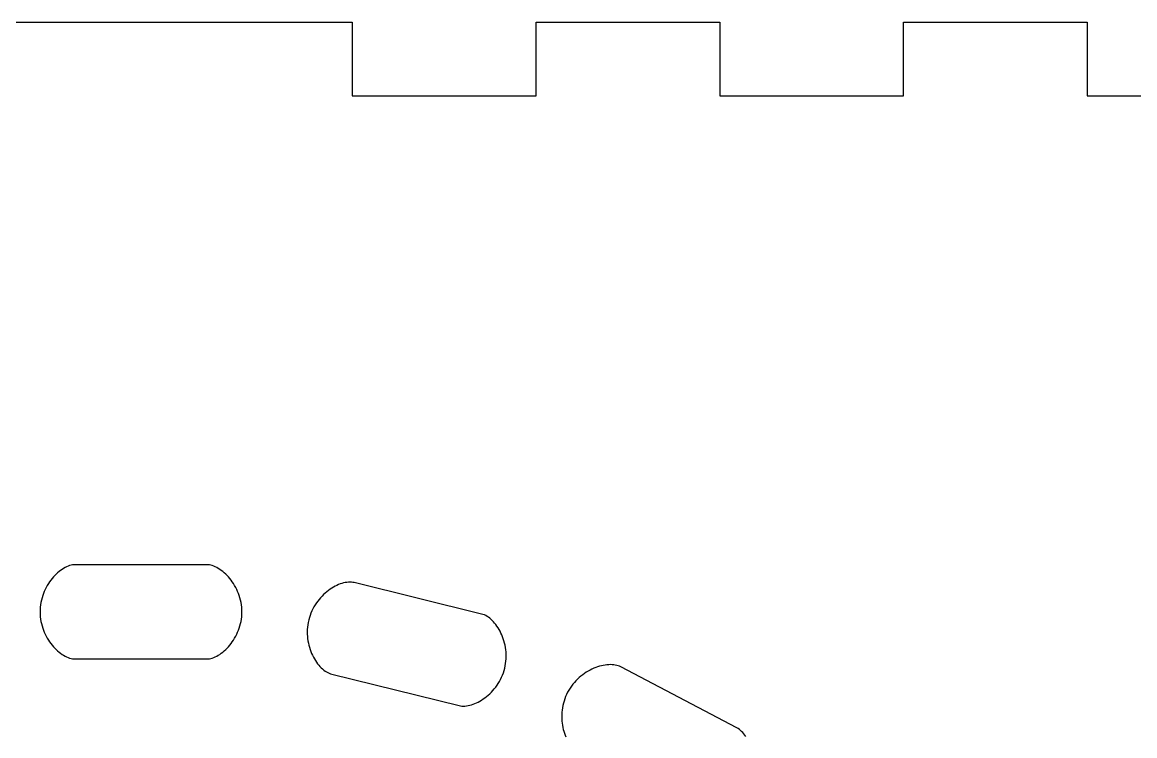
# Model space of a CAD drawing. Extents: x 5 to 376, y 5 to 380.
# Drawn here: x 90.2 to 150.8, y 341.6 to 380.4 of the extents above; entities that cross this region are included whole.
import ezdxf

# ---------------------------------------------------------------- set-up
doc = ezdxf.new("R2010")
doc.units = 0
doc.header["$MEASUREMENT"] = 0
doc.layers.add('Gas', color=7, linetype='Continuous')

msp = doc.modelspace()

# ---------------------------------------------------------------- linework, layer by layer
at = {"layer": 'Gas', "color": 0}
for p, q in [((85.177632, 380.354834), (108.177586, 380.354834)), ((108.177586, 380.354834), (108.177586, 376.354842)), ((118.177566, 376.354842), (118.177566, 380.354834)), ((118.177566, 380.354834), (128.177546, 380.354834)), ((128.177546, 380.354834), (128.177546, 376.354842)), ((138.177526, 376.354842), (138.177526, 380.354834)), ((138.177526, 380.354834), (148.177506, 380.354834)), ((148.177506, 380.354834), (148.177506, 376.354842)), ((108.177586, 376.354842), (118.177566, 376.354842)), ((128.177546, 376.354842), (138.177526, 376.354842)), ((148.177506, 376.354842), (158.177486, 376.354842)), ((92.385423, 350.601819), (92.304232, 350.545148)), ((92.467163, 350.653211), (92.385423, 350.601819)), ((92.549191, 350.699161), (92.467163, 350.653211)), ((92.631246, 350.739509), (92.549191, 350.699161)), ((92.713069, 350.774092), (92.631246, 350.739509)), ((92.794399, 350.80275), (92.713069, 350.774092)), ((92.874975, 350.82532), (92.794399, 350.80275)), ((92.954537, 350.841642), (92.874975, 350.82532)), ((93.032824, 350.851553), (92.954537, 350.841642)), ((93.109576, 350.854893), (93.032824, 350.851553)), ((100.245642, 350.854893), (93.109576, 350.854893)), ((100.322397, 350.851547), (100.245642, 350.854893)), ((100.400692, 350.841619), (100.322397, 350.851547)), ((100.480268, 350.825271), (100.400692, 350.841619)), ((100.560863, 350.802665), (100.480268, 350.825271)), ((100.642216, 350.773964), (100.560863, 350.802665)), ((100.724066, 350.739331), (100.642216, 350.773964)), ((100.806153, 350.698929), (100.724066, 350.739331)), ((100.888216, 350.65292), (100.806153, 350.698929)), ((100.969994, 350.601466), (100.888216, 350.65292)), ((101.051226, 350.544731), (100.969994, 350.601466)), ((91.773132, 350.014186), (91.705706, 349.921091)), ((91.843191, 350.103292), (91.773132, 350.014186)), ((91.915621, 350.18825), (91.843191, 350.103292)), ((91.990162, 350.268897), (91.915621, 350.18825)), ((92.066554, 350.345072), (91.990162, 350.268897)), ((92.144537, 350.416613), (92.066554, 350.345072)), ((92.22385, 350.483359), (92.144537, 350.416613)), ((92.304232, 350.545148), (92.22385, 350.483359)), ((101.131651, 350.482877), (101.051226, 350.544731)), ((101.211008, 350.416067), (101.131651, 350.482877)), ((101.289037, 350.344463), (101.211008, 350.416067)), ((101.365476, 350.268228), (101.289037, 350.344463)), ((101.440066, 350.187525), (101.365476, 350.268228)), ((101.512544, 350.102516), (101.440066, 350.187525)), ((101.582651, 350.013364), (101.512544, 350.102516)), ((101.650125, 349.920231), (101.582651, 350.013364)), ((91.417177, 349.401457), (91.371014, 349.287829)), ((91.467534, 349.512067), (91.417177, 349.401457)), ((91.521827, 349.619497), (91.467534, 349.512067)), ((91.579793, 349.723585), (91.521827, 349.619497)), ((91.641173, 349.824171), (91.579793, 349.723585)), ((91.705706, 349.921091), (91.641173, 349.824171)), ((101.714706, 349.823281), (101.650125, 349.920231)), ((101.776132, 349.722676), (101.714706, 349.823281)), ((101.834143, 349.618578), (101.776132, 349.722676)), ((101.888478, 349.51115), (101.834143, 349.618578)), ((101.938876, 349.400555), (101.888478, 349.51115)), ((101.985077, 349.286955), (101.938876, 349.400555)), ((106.79131, 349.381671), (106.703564, 349.307418)), ((106.880657, 349.451423), (106.79131, 349.381671)), ((106.971314, 349.516578), (106.880657, 349.451423)), ((107.062989, 349.577042), (106.971314, 349.516578)), ((107.155392, 349.632722), (107.062989, 349.577042)), ((107.248229, 349.683522), (107.155392, 349.632722)), ((107.341211, 349.729347), (107.248229, 349.683522)), ((107.434044, 349.770105), (107.341211, 349.729347)), ((107.526438, 349.805699), (107.434044, 349.770105)), ((107.618102, 349.836035), (107.526438, 349.805699)), ((107.708743, 349.86102), (107.618102, 349.836035)), ((107.79807, 349.880558), (107.708743, 349.86102)), ((107.885791, 349.894554), (107.79807, 349.880558)), ((107.971616, 349.902916), (107.885791, 349.894554)), ((108.055252, 349.905547), (107.971616, 349.902916)), ((108.136408, 349.902354), (108.055252, 349.905547)), ((108.214792, 349.893243), (108.136408, 349.902354)), ((108.290113, 349.878117), (108.214792, 349.893243)), ((115.218818, 348.170345), (108.290113, 349.878117)), ((91.233522, 348.806359), (91.212241, 348.68006)), ((91.2603, 348.930447), (91.233522, 348.806359)), ((91.292315, 349.052162), (91.2603, 348.930447)), ((91.329307, 349.171343), (91.292315, 349.052162)), ((91.371014, 349.287829), (91.329307, 349.171343)), ((102.026819, 349.170514), (101.985077, 349.286955)), ((102.063842, 349.051393), (102.026819, 349.170514)), ((102.095885, 348.929756), (102.063842, 349.051393)), ((102.122686, 348.805764), (102.095885, 348.929756)), ((102.143986, 348.679582), (102.122686, 348.805764)), ((106.227048, 348.772654), (106.158675, 348.669535)), ((106.299062, 348.871934), (106.227048, 348.772654)), ((106.374427, 348.967278), (106.299062, 348.871934)), ((106.452852, 349.058593), (106.374427, 348.967278)), ((106.534044, 349.145784), (106.452852, 349.058593)), ((106.617712, 349.228758), (106.534044, 349.145784)), ((106.703564, 349.307418), (106.617712, 349.228758)), ((91.187213, 348.421475), (91.183987, 348.289512)), ((91.183987, 348.289512), (91.187213, 348.157555)), ((91.196718, 348.551712), (91.187213, 348.421475)), ((91.187213, 348.157555), (91.196718, 348.027336)), ((91.212241, 348.68006), (91.196718, 348.551712)), ((102.159523, 348.55137), (102.143986, 348.679582)), ((102.169036, 348.421293), (102.159523, 348.55137)), ((102.159523, 348.027677), (102.169036, 348.157737)), ((102.172266, 348.289512), (102.169036, 348.421293)), ((102.169036, 348.157737), (102.172266, 348.289512)), ((105.92744, 348.220543), (105.881652, 348.099639)), ((105.978328, 348.338079), (105.92744, 348.220543)), ((106.034024, 348.452153), (105.978328, 348.338079)), ((106.094237, 348.562669), (106.034024, 348.452153)), ((106.158675, 348.669535), (106.094237, 348.562669)), ((115.292542, 348.148728), (115.218818, 348.170345)), ((115.366186, 348.120351), (115.292542, 348.148728)), ((91.196718, 348.027336), (91.212241, 347.899016)), ((91.212241, 347.899016), (91.233522, 347.772754)), ((91.233522, 347.772754), (91.2603, 347.648714)), ((91.2603, 347.648714), (91.292315, 347.527053)), ((102.063842, 347.527822), (102.095885, 347.649404)), ((102.095885, 347.649404), (102.122686, 347.773349)), ((102.122686, 347.773349), (102.143986, 347.899494)), ((102.143986, 347.899494), (102.159523, 348.027677)), ((105.756161, 347.590501), (105.740524, 347.462194)), ((105.778096, 347.719211), (105.756161, 347.590501)), ((105.806543, 347.848105), (105.778096, 347.719211)), ((105.841256, 347.975462), (105.806543, 347.848105)), ((105.881652, 348.099639), (105.841256, 347.975462)), ((115.439537, 348.085434), (115.366186, 348.120351)), ((115.51238, 348.044197), (115.439537, 348.085434)), ((115.584501, 347.996861), (115.51238, 348.044197)), ((115.655685, 347.943647), (115.584501, 347.996861)), ((115.725717, 347.884774), (115.655685, 347.943647)), ((115.794385, 347.820462), (115.725717, 347.884774)), ((115.861473, 347.750933), (115.794385, 347.820462)), ((115.926766, 347.676407), (115.861473, 347.750933)), ((115.990052, 347.597103), (115.926766, 347.676407)), ((116.051114, 347.513243), (115.990052, 347.597103)), ((91.292315, 347.527053), (91.329307, 347.407935)), ((91.329307, 347.407935), (91.371014, 347.291519)), ((91.371014, 347.291519), (91.417177, 347.177966)), ((91.417177, 347.177966), (91.467534, 347.067437)), ((91.467534, 347.067437), (91.521827, 346.960093)), ((91.521827, 346.960093), (91.579793, 346.856094)), ((101.776132, 346.857004), (101.834143, 346.961013)), ((101.834143, 346.961013), (101.888478, 347.068355)), ((101.888478, 347.068355), (101.938876, 347.178869)), ((101.938876, 347.178869), (101.985077, 347.292393)), ((101.985077, 347.292393), (102.026819, 347.408764)), ((102.026819, 347.408764), (102.063842, 347.527822)), ((105.73097, 347.334509), (105.727285, 347.207664)), ((105.727285, 347.207664), (105.729255, 347.081878)), ((105.729255, 347.081878), (105.736664, 346.957368)), ((105.740524, 347.462194), (105.73097, 347.334509)), ((105.736664, 346.957368), (105.749299, 346.834354)), ((116.10974, 347.425046), (116.051114, 347.513243)), ((116.165714, 347.332734), (116.10974, 347.425046)), ((116.218822, 347.236525), (116.165714, 347.332734)), ((116.268851, 347.136641), (116.218822, 347.236525)), ((116.315585, 347.033302), (116.268851, 347.136641)), ((116.35881, 346.926728), (116.315585, 347.033302)), ((91.579793, 346.856094), (91.641173, 346.755601)), ((91.641173, 346.755601), (91.705707, 346.658776)), ((91.705707, 346.658776), (91.773133, 346.565777)), ((91.773133, 346.565777), (91.843191, 346.476767)), ((91.843191, 346.476767), (91.915621, 346.391907)), ((91.915621, 346.391907), (91.990162, 346.311356)), ((101.365476, 346.312025), (101.440066, 346.392632)), ((101.440066, 346.392632), (101.512544, 346.477544)), ((101.512544, 346.477544), (101.582651, 346.566599)), ((101.582651, 346.566599), (101.650125, 346.659635)), ((101.650125, 346.659635), (101.714706, 346.756491)), ((101.714706, 346.756491), (101.776132, 346.857004)), ((105.749299, 346.834354), (105.766946, 346.713053)), ((105.766946, 346.713053), (105.789389, 346.593684)), ((105.789389, 346.593684), (105.816415, 346.476466)), ((105.816415, 346.476466), (105.847808, 346.361617)), ((105.847808, 346.361617), (105.883355, 346.249355)), ((116.398313, 346.81714), (116.35881, 346.926728)), ((116.433877, 346.704757), (116.398313, 346.81714)), ((116.465291, 346.589801), (116.433877, 346.704757)), ((116.492338, 346.472492), (116.465291, 346.589801)), ((116.514804, 346.35305), (116.492338, 346.472492)), ((116.532476, 346.231695), (116.514804, 346.35305)), ((91.990162, 346.311356), (92.066554, 346.235276)), ((92.066554, 346.235276), (92.144537, 346.163827)), ((92.144537, 346.163827), (92.22385, 346.09717)), ((92.22385, 346.09717), (92.304232, 346.035467)), ((92.304232, 346.035467), (92.385423, 345.978876)), ((92.385423, 345.978876), (92.467163, 345.927561)), ((92.467163, 345.927561), (92.549191, 345.88168)), ((92.549191, 345.88168), (92.631247, 345.841395)), ((92.631247, 345.841395), (92.713069, 345.806867)), ((92.713069, 345.806867), (92.794399, 345.778256)), ((92.794399, 345.778256), (92.874975, 345.755724)), ((92.874975, 345.755724), (92.954537, 345.73943)), ((92.954537, 345.73943), (93.032824, 345.729536)), ((93.032824, 345.729536), (93.109576, 345.726202)), ((93.109576, 345.726202), (96.677609, 345.726202)), ((96.677609, 345.726202), (100.245642, 345.726202)), ((100.245642, 345.726202), (100.322397, 345.729542)), ((100.322397, 345.729542), (100.400692, 345.739453)), ((100.400692, 345.739453), (100.480268, 345.755773)), ((100.480268, 345.755773), (100.560863, 345.778341)), ((100.560863, 345.778341), (100.642216, 345.806995)), ((100.642216, 345.806995), (100.724066, 345.841573)), ((100.724066, 345.841573), (100.806153, 345.881912)), ((100.806153, 345.881912), (100.888216, 345.927852)), ((100.888216, 345.927852), (100.969994, 345.97923)), ((100.969994, 345.97923), (101.051226, 346.035884)), ((101.051226, 346.035884), (101.131651, 346.097652)), ((101.131651, 346.097652), (101.211008, 346.164373)), ((101.211008, 346.164373), (101.289037, 346.235884)), ((101.289037, 346.235884), (101.365476, 346.312025)), ((105.883355, 346.249355), (105.922841, 346.139899)), ((105.922841, 346.139899), (105.966052, 346.033467)), ((105.966052, 346.033467), (106.012773, 345.930278)), ((106.012773, 345.930278), (106.06279, 345.830549)), ((106.06279, 345.830549), (106.115888, 345.7345)), ((106.115888, 345.7345), (106.171853, 345.642349)), ((116.545139, 346.108647), (116.532476, 346.231695)), ((116.541414, 345.603941), (116.55093, 345.731554)), ((116.552579, 345.984128), (116.545139, 346.108647)), ((116.55093, 345.731554), (116.554581, 345.858357)), ((116.554581, 345.858357), (116.552579, 345.984128)), ((106.171853, 345.642349), (106.230471, 345.554314)), ((106.230471, 345.554314), (106.291527, 345.470614)), ((106.291527, 345.470614), (106.354807, 345.391466)), ((106.354807, 345.391466), (106.420096, 345.31709)), ((106.420096, 345.31709), (106.48718, 345.247704)), ((106.48718, 345.247704), (106.555844, 345.183526)), ((106.555844, 345.183526), (106.625875, 345.124774)), ((106.625875, 345.124774), (106.697057, 345.071668)), ((116.440851, 345.091265), (116.475522, 345.218438)), ((116.475522, 345.218438), (116.503924, 345.347162)), ((116.503924, 345.347162), (116.525816, 345.475737)), ((116.525816, 345.475737), (116.541414, 345.603941)), ((121.11875, 345.122355), (121.016567, 345.066526)), ((121.221716, 345.173451), (121.11875, 345.122355)), ((121.325159, 345.219794), (121.221716, 345.173451)), ((121.428775, 345.26136), (121.325159, 345.219794)), ((121.532256, 345.298128), (121.428775, 345.26136)), ((121.635298, 345.330076), (121.532256, 345.298128)), ((121.737595, 345.357183), (121.635298, 345.330076)), ((121.838842, 345.379425), (121.737595, 345.357183)), ((121.938732, 345.396781), (121.838842, 345.379425)), ((122.036959, 345.40923), (121.938732, 345.396781)), ((122.133219, 345.416748), (122.036959, 345.40923)), ((122.227205, 345.419315), (122.133219, 345.416748)), ((122.318612, 345.416908), (122.227205, 345.419315)), ((122.407135, 345.409505), (122.318612, 345.416908)), ((122.492466, 345.397084), (122.407135, 345.409505)), ((122.574302, 345.379624), (122.492466, 345.397084)), ((122.652335, 345.357102), (122.574302, 345.379624)), ((122.726261, 345.329496), (122.652335, 345.357102)), ((122.795774, 345.296785), (122.726261, 345.329496)), ((129.114446, 341.980489), (122.795774, 345.296785)), ((106.697057, 345.071668), (106.769176, 345.024425)), ((106.769176, 345.024425), (106.842018, 344.983264)), ((106.842018, 344.983264), (106.915369, 344.948404)), ((106.915369, 344.948404), (106.989013, 344.920062)), ((106.989013, 344.920062), (107.062737, 344.898457)), ((107.062737, 344.898457), (110.527089, 344.044571)), ((116.187964, 344.504829), (116.248172, 344.61521)), ((116.248172, 344.61521), (116.303857, 344.729139)), ((116.303857, 344.729139), (116.354726, 344.846521)), ((116.354726, 344.846521), (116.400488, 344.967261)), ((116.400488, 344.967261), (116.440851, 345.091265)), ((120.348899, 344.545069), (120.263987, 344.452173)), ((120.437039, 344.633408), (120.348899, 344.545069)), ((120.528103, 344.717168), (120.437039, 344.633408)), ((120.621784, 344.796328), (120.528103, 344.717168)), ((120.717776, 344.870866), (120.621784, 344.796328)), ((120.815775, 344.94076), (120.717776, 344.870866)), ((120.915474, 345.005987), (120.815775, 344.94076)), ((121.016567, 345.066526), (120.915474, 345.005987)), ((110.527089, 344.044571), (113.991442, 343.190685)), ((115.664382, 343.839465), (115.748077, 343.922357)), ((115.748077, 343.922357), (115.829294, 344.00946)), ((115.829294, 344.00946), (115.907738, 344.10068)), ((115.907738, 344.10068), (115.98312, 344.195922)), ((115.98312, 344.195922), (116.055146, 344.29509)), ((116.055146, 344.29509), (116.123525, 344.398091)), ((116.123525, 344.398091), (116.187964, 344.504829)), ((119.898558, 343.920118), (119.840091, 343.801777)), ((119.962741, 344.035467), (119.898558, 343.920118)), ((120.031681, 344.146368), (119.962741, 344.035467)), ((120.105072, 344.252801), (120.031681, 344.146368)), ((120.182609, 344.354743), (120.105072, 344.252801)), ((120.263987, 344.452173), (120.182609, 344.354743)), ((114.755299, 343.263011), (114.847728, 343.298578)), ((114.847728, 343.298578), (114.940599, 343.339305)), ((114.940599, 343.339305), (115.033617, 343.385096)), ((115.033617, 343.385096), (115.126493, 343.435856)), ((115.126493, 343.435856), (115.218933, 343.49149)), ((115.218933, 343.49149), (115.310645, 343.551905)), ((115.310645, 343.551905), (115.401338, 343.617004)), ((115.401338, 343.617004), (115.49072, 343.686694)), ((115.49072, 343.686694), (115.578499, 343.760879)), ((115.578499, 343.760879), (115.664382, 343.839465)), ((119.668336, 343.317255), (119.640145, 343.194652)), ((119.70227, 343.439532), (119.668336, 343.317255)), ((119.742103, 343.56122), (119.70227, 343.439532)), ((119.787991, 343.682057), (119.742103, 343.56122)), ((119.840091, 343.801777), (119.787991, 343.682057)), ((113.991442, 343.190685), (114.066766, 343.175559)), ((114.066766, 343.175559), (114.145158, 343.166444)), ((114.145158, 343.166444), (114.226327, 343.163247)), ((114.226327, 343.163247), (114.309981, 343.165871)), ((114.309981, 343.165871), (114.395827, 343.174223)), ((114.395827, 343.174223), (114.483574, 343.188208)), ((114.483574, 343.188208), (114.57293, 343.207731)), ((114.57293, 343.207731), (114.663602, 343.232697)), ((114.663602, 343.232697), (114.755299, 343.263011)), ((119.5817, 342.706254), (119.579888, 342.585974)), ((119.588476, 342.827525), (119.5817, 342.706254)), ((119.600371, 342.949524), (119.588476, 342.827525)), ((119.617542, 343.071987), (119.600371, 342.949524)), ((119.640145, 343.194652), (119.617542, 343.071987)), ((119.579888, 342.585974), (119.582884, 342.466949)), ((119.582884, 342.466949), (119.590532, 342.349443)), ((119.590532, 342.349443), (119.602676, 342.233718)), ((119.602676, 342.233718), (119.619161, 342.120037)), ((119.619161, 342.120037), (119.639829, 342.008665)), ((119.639829, 342.008665), (119.664526, 341.899865)), ((119.664526, 341.899865), (119.693095, 341.7939)), ((119.693095, 341.7939), (119.725381, 341.691033)), ((119.725381, 341.691033), (119.761227, 341.591528)), ((119.761227, 341.591528), (119.800478, 341.495648)), ((129.180855, 341.941857), (129.114446, 341.980489)), ((129.245568, 341.89668), (129.180855, 341.941857)), ((129.308431, 341.845224), (129.245568, 341.89668)), ((129.369289, 341.787753), (129.308431, 341.845224)), ((129.427986, 341.724533), (129.369289, 341.787753)), ((129.484366, 341.65583), (129.427986, 341.724533)), ((129.538275, 341.581907), (129.484366, 341.65583)), ((129.589556, 341.503032), (129.538275, 341.581907))]:
    msp.add_line(p, q, dxfattribs=at)

doc.saveas('drawing.dxf')
